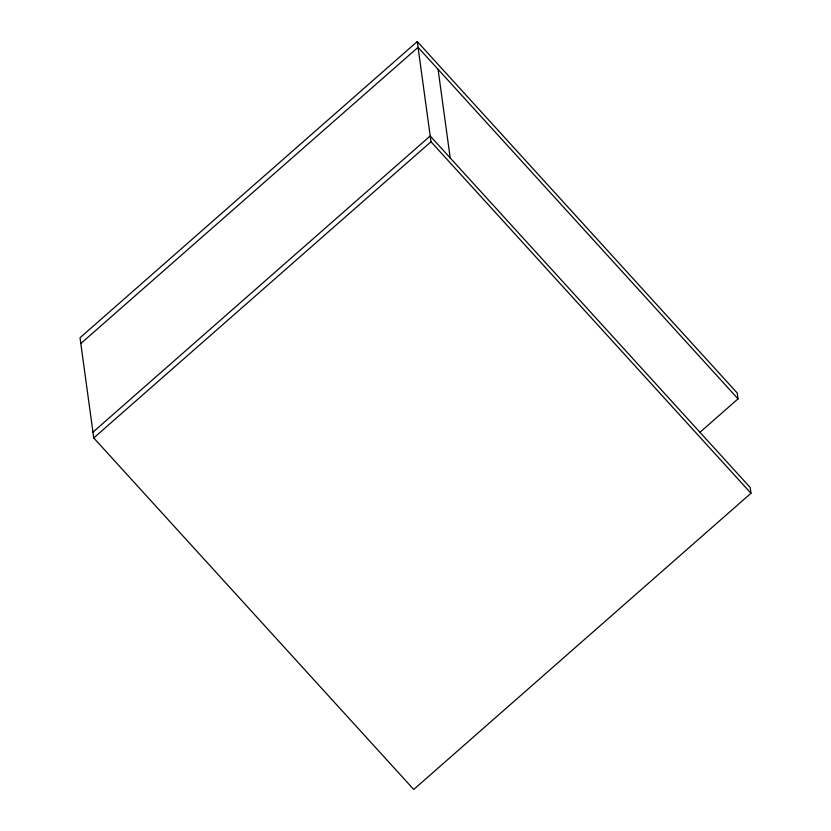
<?xml version="1.0" encoding="UTF-8"?>
<svg xmlns="http://www.w3.org/2000/svg" width="831" height="831" viewBox="0 0 831 831"><rect width="100%" height="100%" fill="white"/><g stroke="black" fill="none" stroke-linecap="round" stroke-linejoin="round"><path stroke-width="1.25" d="M700.034 432.234L738.042 398.849L737.253 393.053L417.266 41.55L80.025 337.739L93.747 437.947L413.734 789.45L750.975 493.261L750.185 487.475L430.198 135.972L92.958 432.151M80.815 343.525L418.066 47.346L738.042 398.849M93.747 437.947L430.998 141.758L417.266 41.55M430.998 141.758L750.975 493.261M438.062 69.316L450.205 157.942"/></g></svg>
